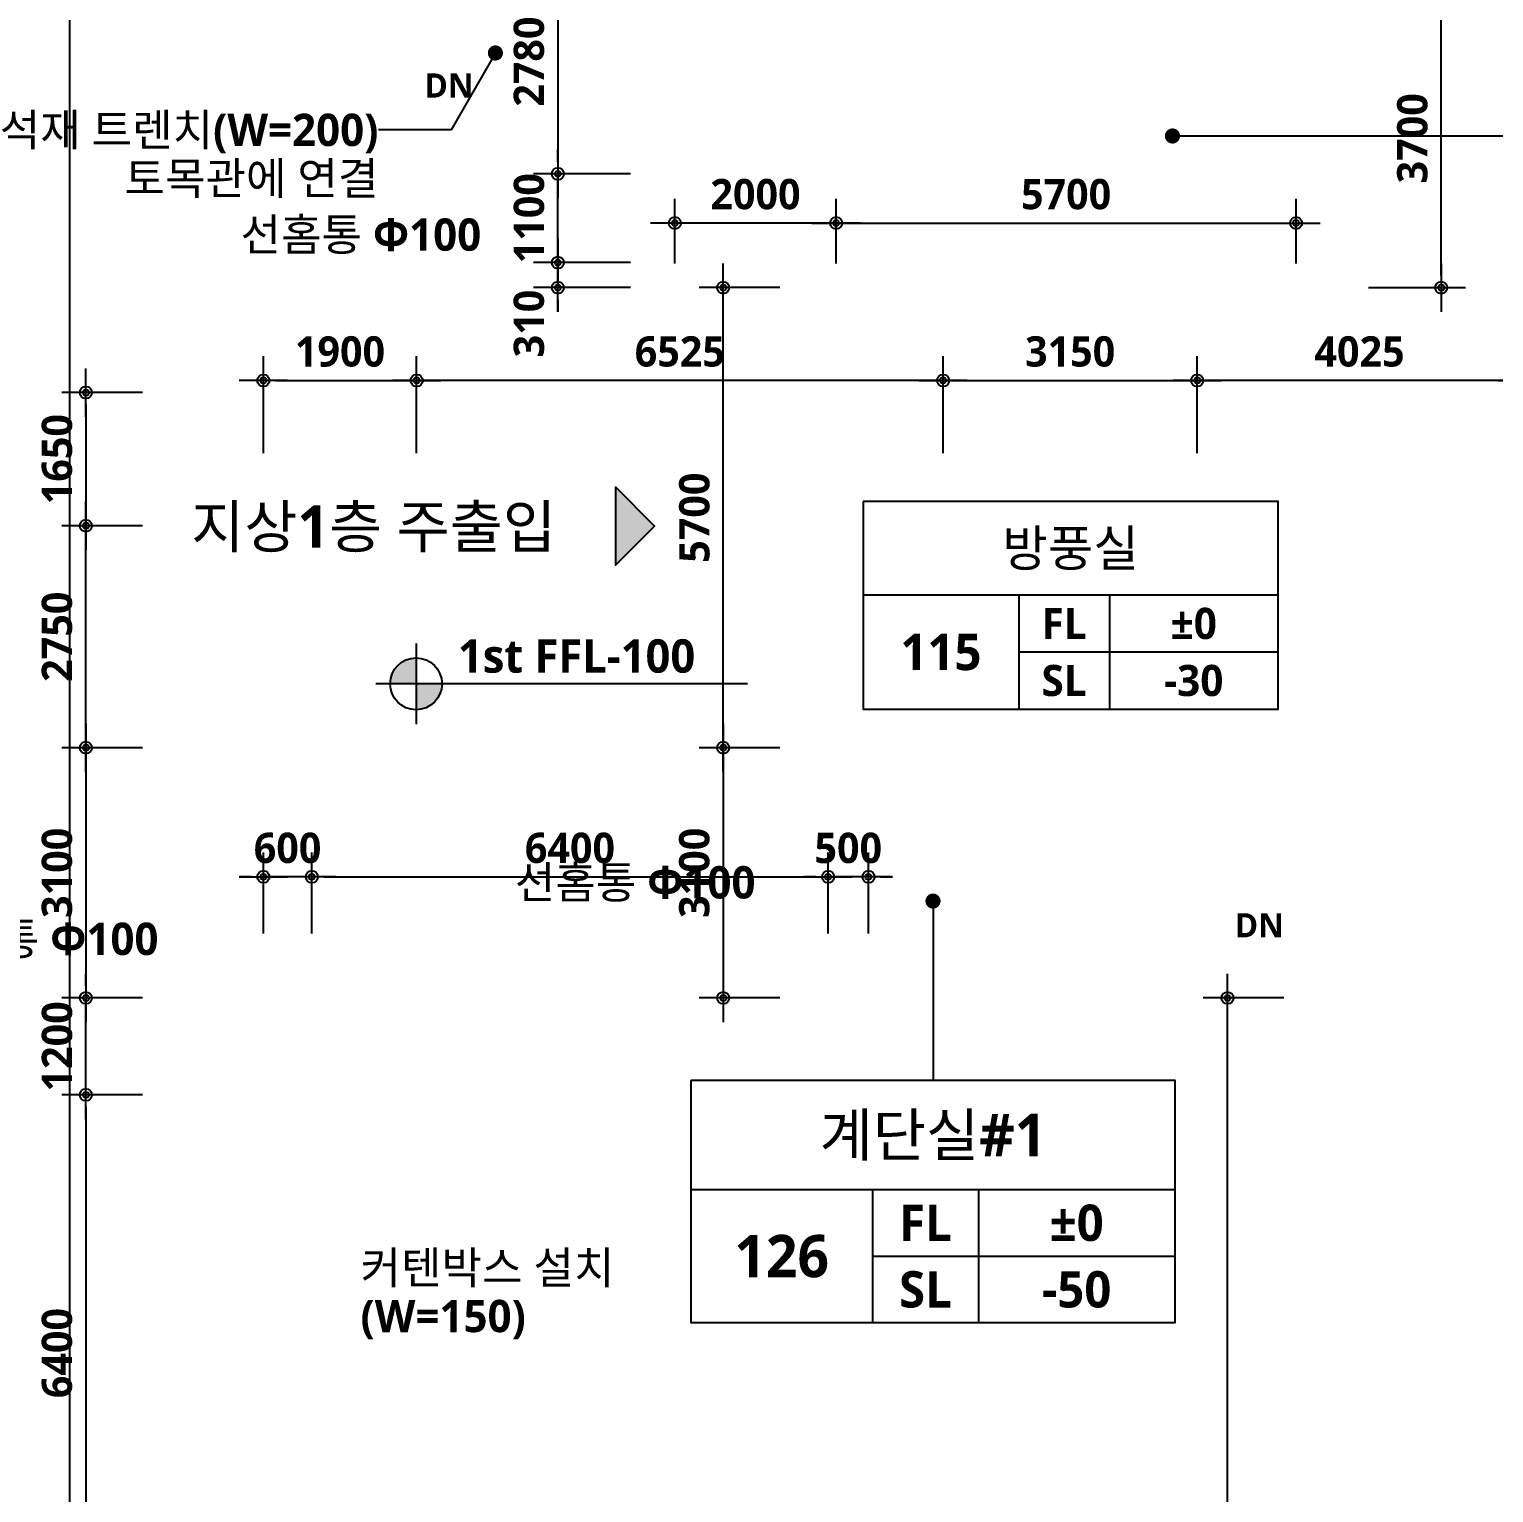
# Model space of a CAD drawing. Header units: millimetres. Extents: x -63924 to 190228206, y 0 to 456875599.
# Drawn here: x 11018 to 29170, y 310220 to 328350 of the extents above; entities that cross this region are included whole.
import ezdxf
from ezdxf.enums import TextEntityAlignment as Align

# ---------------------------------------------------------------- set-up
doc = ezdxf.new("R2010")
doc.units = ezdxf.units.MM
doc.header["$LTSCALE"] = 150
doc.header["$MEASUREMENT"] = 0
doc.header["$PDSIZE"] = -10
doc.layers.get('0').update_dxf_attribs({"linetype": 'CONTINUOUS'})
doc.layers.get('Defpoints').update_dxf_attribs({"color": 153, "linetype": 'CONTINUOUS'})
for name, color, linetype in [('A-ANNO-DIM', 4, 'CONTINUOUS'), ('A-ANNO-ENT', 1, 'CONTINUOUS'), ('A-ANNO-GRA1', 7, 'CONTINUOUS'), ('A-ANNO-LEAD', 4, 'CONTINUOUS'), ('A-ANNO-PONT', 7, 'CONTINUOUS'), ('A-ANNO-TEXT1', 7, 'CONTINUOUS'), ('A-ANNO-TEXT2', 3, 'CONTINUOUS')]:
    doc.layers.add(name, color=color, linetype=linetype)
doc.layers.add('G(그리드2)', color=235, linetype='CONTINUOUS', plot=False)
doc.styles.add('2020음성 1차', font='')
doc.styles.add('SH_나눔', font='')
doc.styles.add('SH_대대리576', font='')
doc.styles.add('SH_진천_나눔', font='')
doc.styles.get('2020음성 1차').set_extended_font_data('NanumGothic', bold=True)
doc.styles.get('SH_나눔').set_extended_font_data('NanumGothic', bold=True)
doc.styles.get('SH_대대리576').set_extended_font_data('NanumGothic', bold=True)
doc.styles.get('SH_진천_나눔').set_extended_font_data('NanumGothic', bold=True)
doc.dimstyles.new('SHP300내부', dxfattribs={"dimscale": 150, "dimtxt": 2.5, "dimasz": 1, "dimexe": 2, "dimexo": 2, "dimgap": 1, "dimtad": 1, "dimdec": 0, "dimzin": 0, "dimdsep": 46, "dimtxsty": 'SH_대대리576', "dimblk": 'DIMDOT', "dimcen": 0.09, "dimclrd": 256, "dimclre": 256, "dimclrt": 3, "dimadec": 0, "dimazin": 1, "dimtfac": 1, "dimtdec": 0, "dimtix": 1, "dimtmove": 2, "dimatfit": 0, "dimldrblk": 'DIMDOT', "dimfxl": 1, "dimtolj": 1, "dimtzin": 0, "dimlwd": -1, "dimlwe": -1, "dimarcsym": 0})

# ---------------------------------------------------------------- blocks, each defined once
blk = doc.blocks.new('DIMDOT')
at = {"color": 0}
blk.add_line((-2, 0), (2, 0), dxfattribs=at)
for radius in [0.5, 0.25]:
    blk.add_circle((0, 0), radius, dxfattribs=at)
blk = doc.blocks.new('*D986')
at = {"layer": 'A-ANNO-DIM', "transparency": 16777216}
for p, q in [((13920, 323100), (13920, 324300)), ((15820, 323100), (15820, 324300)), ((14070, 324000), (15670, 324000))]:
    blk.add_line(p, q, dxfattribs=at)
at = {"layer": 'Defpoints', "color": 0, "transparency": 16777216}
for p in [(15820, 324000), (13920, 322800), (15820, 322800)]:
    blk.add_point(p, dxfattribs=at)
at = {"layer": 'A-ANNO-DIM', "linetype": 'ByBlock', "transparency": 16777216, "xscale": 150, "yscale": 150, "zscale": 150, "rotation": 180}
blk.add_blockref('DIMDOT', (13920, 324000), dxfattribs=at)
at = {"layer": 'A-ANNO-DIM', "linetype": 'ByBlock', "transparency": 16777216, "xscale": 150, "yscale": 150, "zscale": 150}
blk.add_blockref('DIMDOT', (15820, 324000), dxfattribs=at)
at = {"layer": 'A-ANNO-DIM', "color": 3, "transparency": 16777216, "insert": (14870, 324357), "char_height": 375, "attachment_point": 5, "style": 'SH_대대리576'}
blk.add_mtext('\\A1;1900', dxfattribs=at)
blk = doc.blocks.new('*D987')
at = {"layer": 'A-ANNO-DIM', "transparency": 16777216}
for p, q in [((15820, 323100), (15820, 324300)), ((22345, 323100), (22345, 324300)), ((22195, 324000), (15970, 324000))]:
    blk.add_line(p, q, dxfattribs=at)
at = {"layer": 'Defpoints', "color": 0, "transparency": 16777216}
for p in [(15820, 324000), (15820, 322800), (22345, 322800)]:
    blk.add_point(p, dxfattribs=at)
at = {"layer": 'A-ANNO-DIM', "linetype": 'ByBlock', "transparency": 16777216, "xscale": 150, "yscale": 150, "zscale": 150, "rotation": 180}
blk.add_blockref('DIMDOT', (15820, 324000), dxfattribs=at)
at = {"layer": 'A-ANNO-DIM', "linetype": 'ByBlock', "transparency": 16777216, "xscale": 150, "yscale": 150, "zscale": 150}
blk.add_blockref('DIMDOT', (22345, 324000), dxfattribs=at)
at = {"layer": 'A-ANNO-DIM', "color": 3, "transparency": 16777216, "insert": (19082, 324357), "char_height": 375, "attachment_point": 5, "style": 'SH_대대리576'}
blk.add_mtext('\\A1;6525', dxfattribs=at)
blk = doc.blocks.new('*D988')
at = {"layer": 'A-ANNO-DIM', "transparency": 16777216}
for p, q in [((22345, 323100), (22345, 324300)), ((25495, 323100), (25495, 324300)), ((22495, 324000), (25345, 324000))]:
    blk.add_line(p, q, dxfattribs=at)
at = {"layer": 'Defpoints', "color": 0, "transparency": 16777216}
for p in [(25495, 324000), (22345, 322800), (25495, 322800)]:
    blk.add_point(p, dxfattribs=at)
at = {"layer": 'A-ANNO-DIM', "linetype": 'ByBlock', "transparency": 16777216, "xscale": 150, "yscale": 150, "zscale": 150, "rotation": 180}
blk.add_blockref('DIMDOT', (22345, 324000), dxfattribs=at)
at = {"layer": 'A-ANNO-DIM', "linetype": 'ByBlock', "transparency": 16777216, "xscale": 150, "yscale": 150, "zscale": 150}
blk.add_blockref('DIMDOT', (25495, 324000), dxfattribs=at)
at = {"layer": 'A-ANNO-DIM', "color": 3, "transparency": 16777216, "insert": (23920, 324357), "char_height": 375, "attachment_point": 5, "style": 'SH_대대리576'}
blk.add_mtext('\\A1;3150', dxfattribs=at)
blk = doc.blocks.new('*D989')
at = {"layer": 'A-ANNO-DIM', "transparency": 16777216}
for p, q in [((25495, 323100), (25495, 324300)), ((29520, 323100), (29520, 324300)), ((29370, 324000), (25645, 324000))]:
    blk.add_line(p, q, dxfattribs=at)
at = {"layer": 'Defpoints', "color": 0, "transparency": 16777216}
for p in [(25495, 324000), (25495, 322800), (29520, 322800)]:
    blk.add_point(p, dxfattribs=at)
at = {"layer": 'A-ANNO-DIM', "linetype": 'ByBlock', "transparency": 16777216, "xscale": 150, "yscale": 150, "zscale": 150, "rotation": 180}
blk.add_blockref('DIMDOT', (25495, 324000), dxfattribs=at)
at = {"layer": 'A-ANNO-DIM', "linetype": 'ByBlock', "transparency": 16777216, "xscale": 150, "yscale": 150, "zscale": 150}
blk.add_blockref('DIMDOT', (29520, 324000), dxfattribs=at)
at = {"layer": 'A-ANNO-DIM', "color": 3, "transparency": 16777216, "insert": (27507, 324357), "char_height": 375, "attachment_point": 5, "style": 'SH_대대리576'}
blk.add_mtext('\\A1;4025', dxfattribs=at)
blk = doc.blocks.new('*D990')
at = {"layer": 'A-ANNO-DIM', "transparency": 16777216}
for p, q in [((27620, 328850), (28820, 328850)), ((28520, 325300), (28520, 328700)), ((27620, 325150), (28820, 325150))]:
    blk.add_line(p, q, dxfattribs=at)
at = {"layer": 'Defpoints', "color": 0, "transparency": 16777216}
for p in [(27320, 328850), (28520, 328850), (27320, 325150)]:
    blk.add_point(p, dxfattribs=at)
at = {"layer": 'A-ANNO-DIM', "linetype": 'ByBlock', "transparency": 16777216, "xscale": 150, "yscale": 150, "zscale": 150}
for p, rotation in [((28520, 328850), 90.00000000000006), ((28520, 325150), 270.0000000000001)]:
    blk.add_blockref('DIMDOT', p, dxfattribs=dict(at, rotation=rotation))
at = {"layer": 'A-ANNO-DIM', "color": 3, "transparency": 16777216, "insert": (28163, 327000), "char_height": 375, "attachment_point": 5, "rotation": 90, "style": 'SH_대대리576'}
blk.add_mtext('\\A1;3700', dxfattribs=at)
blk = doc.blocks.new('*D993')
at = {"layer": 'A-ANNO-DIM', "transparency": 16777216}
for p, q in [((12420, 322200), (11420, 322200)), ((11720, 319600), (11720, 322050)), ((12420, 319450), (11420, 319450))]:
    blk.add_line(p, q, dxfattribs=at)
at = {"layer": 'Defpoints', "color": 0, "transparency": 16777216}
for p in [(11720, 322200), (12720, 322200), (12720, 319450)]:
    blk.add_point(p, dxfattribs=at)
at = {"layer": 'A-ANNO-DIM', "linetype": 'ByBlock', "transparency": 16777216, "xscale": 150, "yscale": 150, "zscale": 150}
for p, rotation in [((11720, 322200), 89.99999999999993), ((11720, 319450), 269.9999999999999)]:
    blk.add_blockref('DIMDOT', p, dxfattribs=dict(at, rotation=rotation))
at = {"layer": 'A-ANNO-DIM', "color": 3, "transparency": 16777216, "insert": (11363, 320825), "char_height": 375, "attachment_point": 5, "rotation": 90, "style": 'SH_대대리576'}
blk.add_mtext('\\A1;2750', dxfattribs=at)
blk = doc.blocks.new('*D994')
at = {"layer": 'A-ANNO-DIM', "transparency": 16777216}
for p, q in [((12420, 323850), (11420, 323850)), ((11720, 323700), (11720, 322350)), ((12420, 322200), (11420, 322200))]:
    blk.add_line(p, q, dxfattribs=at)
at = {"layer": 'Defpoints', "color": 0, "transparency": 16777216}
for p in [(12720, 323850), (11720, 322200), (12720, 322200)]:
    blk.add_point(p, dxfattribs=at)
at = {"layer": 'A-ANNO-DIM', "linetype": 'ByBlock', "transparency": 16777216, "xscale": 150, "yscale": 150, "zscale": 150}
for p, rotation in [((11720, 323850), 90.00000000000006), ((11720, 322200), 270.0000000000001)]:
    blk.add_blockref('DIMDOT', p, dxfattribs=dict(at, rotation=rotation))
at = {"layer": 'A-ANNO-DIM', "color": 3, "transparency": 16777216, "insert": (11363, 323025), "char_height": 375, "attachment_point": 5, "rotation": 90, "style": 'SH_대대리576'}
blk.add_mtext('\\A1;1650', dxfattribs=at)
blk = doc.blocks.new('*D995')
at = {"layer": 'A-ANNO-DIM', "transparency": 16777216}
for p, q in [((12420, 319450), (11420, 319450)), ((11720, 319300), (11720, 316500)), ((12420, 316350), (11420, 316350))]:
    blk.add_line(p, q, dxfattribs=at)
at = {"layer": 'Defpoints', "color": 0, "transparency": 16777216}
for p in [(12720, 319450), (11720, 316350), (12720, 316350)]:
    blk.add_point(p, dxfattribs=at)
at = {"layer": 'A-ANNO-DIM', "linetype": 'ByBlock', "transparency": 16777216, "xscale": 150, "yscale": 150, "zscale": 150}
for p, rotation in [((11720, 319450), 90.00000000000007), ((11720, 316350), 270.0000000000001)]:
    blk.add_blockref('DIMDOT', p, dxfattribs=dict(at, rotation=rotation))
at = {"layer": 'A-ANNO-DIM', "color": 3, "transparency": 16777216, "insert": (11363, 317900), "char_height": 375, "attachment_point": 5, "rotation": 90, "style": 'SH_대대리576'}
blk.add_mtext('\\A1;3100', dxfattribs=at)
blk = doc.blocks.new('*D998')
at = {"layer": 'A-ANNO-DIM', "transparency": 16777216}
for p, q in [((20320, 325150), (19320, 325150)), ((19620, 319600), (19620, 325000)), ((20320, 319450), (19320, 319450))]:
    blk.add_line(p, q, dxfattribs=at)
at = {"layer": 'Defpoints', "color": 0, "transparency": 16777216}
for p in [(19620, 325150), (20620, 325150), (20620, 319450)]:
    blk.add_point(p, dxfattribs=at)
at = {"layer": 'A-ANNO-DIM', "linetype": 'ByBlock', "transparency": 16777216, "xscale": 150, "yscale": 150, "zscale": 150}
for p, rotation in [((19620, 325150), 89.99999999999993), ((19620, 319450), 269.9999999999999)]:
    blk.add_blockref('DIMDOT', p, dxfattribs=dict(at, rotation=rotation))
at = {"layer": 'A-ANNO-DIM', "color": 3, "transparency": 16777216, "insert": (19264, 322300), "char_height": 375, "attachment_point": 5, "rotation": 90, "style": 'SH_대대리576'}
blk.add_mtext('\\A1;5700', dxfattribs=at)
blk = doc.blocks.new('*D999')
at = {"layer": 'A-ANNO-DIM', "transparency": 16777216}
for p, q in [((20320, 319450), (19320, 319450)), ((19620, 319300), (19620, 316500)), ((20320, 316350), (19320, 316350))]:
    blk.add_line(p, q, dxfattribs=at)
at = {"layer": 'Defpoints', "color": 0, "transparency": 16777216}
for p in [(20620, 319450), (19620, 316350), (20620, 316350)]:
    blk.add_point(p, dxfattribs=at)
at = {"layer": 'A-ANNO-DIM', "linetype": 'ByBlock', "transparency": 16777216, "xscale": 150, "yscale": 150, "zscale": 150}
for p, rotation in [((19620, 319450), 90.00000000000007), ((19620, 316350), 270.0000000000001)]:
    blk.add_blockref('DIMDOT', p, dxfattribs=dict(at, rotation=rotation))
at = {"layer": 'A-ANNO-DIM', "color": 3, "transparency": 16777216, "insert": (19263, 317900), "char_height": 375, "attachment_point": 5, "rotation": 90, "style": 'SH_대대리576'}
blk.add_mtext('\\A1;3100', dxfattribs=at)
blk = doc.blocks.new('*D1000')
at = {"layer": 'A-ANNO-DIM', "transparency": 16777216}
for p, q in [((21020, 325450), (21020, 326250)), ((26720, 325450), (26720, 326250)), ((21170, 325950), (26570, 325950))]:
    blk.add_line(p, q, dxfattribs=at)
at = {"layer": 'Defpoints', "color": 0, "transparency": 16777216}
for p in [(26720, 325950), (21020, 325150), (26720, 325150)]:
    blk.add_point(p, dxfattribs=at)
at = {"layer": 'A-ANNO-DIM', "linetype": 'ByBlock', "transparency": 16777216, "xscale": 150, "yscale": 150, "zscale": 150, "rotation": 180}
blk.add_blockref('DIMDOT', (21020, 325950), dxfattribs=at)
at = {"layer": 'A-ANNO-DIM', "linetype": 'ByBlock', "transparency": 16777216, "xscale": 150, "yscale": 150, "zscale": 150}
blk.add_blockref('DIMDOT', (26720, 325950), dxfattribs=at)
at = {"layer": 'A-ANNO-DIM', "color": 3, "transparency": 16777216, "insert": (23870, 326306), "char_height": 375, "attachment_point": 5, "style": 'SH_대대리576'}
blk.add_mtext('\\A1;5700', dxfattribs=at)
blk = doc.blocks.new('*D1001')
at = {"layer": 'A-ANNO-DIM', "transparency": 16777216}
for p, q in [((19020, 325450), (19020, 326250)), ((21020, 325450), (21020, 326250)), ((20870, 325950), (19170, 325950))]:
    blk.add_line(p, q, dxfattribs=at)
at = {"layer": 'Defpoints', "color": 0, "transparency": 16777216}
for p in [(19020, 325950), (19020, 325150), (21020, 325150)]:
    blk.add_point(p, dxfattribs=at)
at = {"layer": 'A-ANNO-DIM', "linetype": 'ByBlock', "transparency": 16777216, "xscale": 150, "yscale": 150, "zscale": 150, "rotation": 180}
blk.add_blockref('DIMDOT', (19020, 325950), dxfattribs=at)
at = {"layer": 'A-ANNO-DIM', "linetype": 'ByBlock', "transparency": 16777216, "xscale": 150, "yscale": 150, "zscale": 150}
blk.add_blockref('DIMDOT', (21020, 325950), dxfattribs=at)
at = {"layer": 'A-ANNO-DIM', "color": 3, "transparency": 16777216, "insert": (20020, 326306), "char_height": 375, "attachment_point": 5, "style": 'SH_대대리576'}
blk.add_mtext('\\A1;2000', dxfattribs=at)
blk = doc.blocks.new('*D1003')
at = {"layer": 'A-ANNO-DIM', "transparency": 16777216}
for p, q in [((12420, 315150), (11420, 315150)), ((11720, 315000), (11720, 308900)), ((12420, 308750), (11420, 308750))]:
    blk.add_line(p, q, dxfattribs=at)
at = {"layer": 'Defpoints', "color": 0, "transparency": 16777216}
for p in [(12720, 315150), (11720, 308750), (12720, 308750)]:
    blk.add_point(p, dxfattribs=at)
at = {"layer": 'A-ANNO-DIM', "linetype": 'ByBlock', "transparency": 16777216, "xscale": 150, "yscale": 150, "zscale": 150}
for p, rotation in [((11720, 315150), 90.00000000000006), ((11720, 308750), 270.0000000000001)]:
    blk.add_blockref('DIMDOT', p, dxfattribs=dict(at, rotation=rotation))
at = {"layer": 'A-ANNO-DIM', "color": 3, "transparency": 16777216, "insert": (11363, 311950), "char_height": 375, "attachment_point": 5, "rotation": 90, "style": 'SH_대대리576'}
blk.add_mtext('\\A1;6400', dxfattribs=at)
blk = doc.blocks.new('*D1004')
at = {"layer": 'A-ANNO-DIM', "transparency": 16777216}
for p, q in [((11720, 316500), (11720, 316650)), ((12420, 316350), (11420, 316350)), ((11720, 315150), (11720, 316350)), ((12420, 315150), (11420, 315150)), ((11720, 315000), (11720, 314850))]:
    blk.add_line(p, q, dxfattribs=at)
at = {"layer": 'Defpoints', "color": 0, "transparency": 16777216}
for p in [(11720, 316350), (12720, 316350), (12720, 315150)]:
    blk.add_point(p, dxfattribs=at)
at = {"layer": 'A-ANNO-DIM', "linetype": 'ByBlock', "transparency": 16777216, "xscale": 150, "yscale": 150, "zscale": 150}
for p, rotation in [((11720, 316350), 269.9999999999999), ((11720, 315150), 89.99999999999991)]:
    blk.add_blockref('DIMDOT', p, dxfattribs=dict(at, rotation=rotation))
at = {"layer": 'A-ANNO-DIM', "color": 3, "transparency": 16777216, "insert": (11364, 315750), "char_height": 375, "attachment_point": 5, "rotation": 90, "style": 'SH_대대리576'}
blk.add_mtext('\\A1;1200', dxfattribs=at)
blk = doc.blocks.new('*D1013')
at = {"layer": 'A-ANNO-DIM', "transparency": 16777216}
for p, q in [((13920, 317150), (13920, 318150)), ((14520, 317150), (14520, 318150)), ((13770, 317850), (13620, 317850)), ((14520, 317850), (13920, 317850)), ((14670, 317850), (14820, 317850))]:
    blk.add_line(p, q, dxfattribs=at)
at = {"layer": 'Defpoints', "color": 0, "transparency": 16777216}
for p in [(13920, 317850), (13920, 316850), (14520, 316850)]:
    blk.add_point(p, dxfattribs=at)
at = {"layer": 'A-ANNO-DIM', "linetype": 'ByBlock', "transparency": 16777216, "xscale": 150, "yscale": 150, "zscale": 150}
blk.add_blockref('DIMDOT', (13920, 317850), dxfattribs=at)
at = {"layer": 'A-ANNO-DIM', "linetype": 'ByBlock', "transparency": 16777216, "xscale": 150, "yscale": 150, "zscale": 150, "rotation": 180}
blk.add_blockref('DIMDOT', (14520, 317850), dxfattribs=at)
at = {"layer": 'A-ANNO-DIM', "color": 3, "transparency": 16777216, "insert": (14220, 318207), "char_height": 375, "attachment_point": 5, "style": 'SH_대대리576'}
blk.add_mtext('\\A1;600', dxfattribs=at)
blk = doc.blocks.new('*D1014')
at = {"layer": 'A-ANNO-DIM', "transparency": 16777216}
for p, q in [((14520, 317150), (14520, 318150)), ((20920, 317150), (20920, 318150)), ((14670, 317850), (20770, 317850))]:
    blk.add_line(p, q, dxfattribs=at)
at = {"layer": 'Defpoints', "color": 0, "transparency": 16777216}
for p in [(20920, 317850), (14520, 316850), (20920, 316850)]:
    blk.add_point(p, dxfattribs=at)
at = {"layer": 'A-ANNO-DIM', "linetype": 'ByBlock', "transparency": 16777216, "xscale": 150, "yscale": 150, "zscale": 150, "rotation": 180}
blk.add_blockref('DIMDOT', (14520, 317850), dxfattribs=at)
at = {"layer": 'A-ANNO-DIM', "linetype": 'ByBlock', "transparency": 16777216, "xscale": 150, "yscale": 150, "zscale": 150}
blk.add_blockref('DIMDOT', (20920, 317850), dxfattribs=at)
at = {"layer": 'A-ANNO-DIM', "color": 3, "transparency": 16777216, "insert": (17720, 318207), "char_height": 375, "attachment_point": 5, "style": 'SH_대대리576'}
blk.add_mtext('\\A1;6400', dxfattribs=at)
blk = doc.blocks.new('*D1015')
at = {"layer": 'A-ANNO-DIM', "transparency": 16777216}
for p, q in [((20920, 317150), (20920, 318150)), ((21420, 317150), (21420, 318150)), ((20770, 317850), (20620, 317850)), ((21420, 317850), (20920, 317850)), ((21570, 317850), (21720, 317850))]:
    blk.add_line(p, q, dxfattribs=at)
at = {"layer": 'Defpoints', "color": 0, "transparency": 16777216}
for p in [(20920, 317850), (20920, 316850), (21420, 316850)]:
    blk.add_point(p, dxfattribs=at)
at = {"layer": 'A-ANNO-DIM', "linetype": 'ByBlock', "transparency": 16777216, "xscale": 150, "yscale": 150, "zscale": 150}
blk.add_blockref('DIMDOT', (20920, 317850), dxfattribs=at)
at = {"layer": 'A-ANNO-DIM', "linetype": 'ByBlock', "transparency": 16777216, "xscale": 150, "yscale": 150, "zscale": 150, "rotation": 180}
blk.add_blockref('DIMDOT', (21420, 317850), dxfattribs=at)
at = {"layer": 'A-ANNO-DIM', "color": 3, "transparency": 16777216, "insert": (21170, 318206), "char_height": 375, "attachment_point": 5, "style": 'SH_대대리576'}
blk.add_mtext('\\A1;500', dxfattribs=at)
blk = doc.blocks.new('*D1016')
at = {"layer": 'A-ANNO-DIM', "transparency": 16777216}
for p, q in [((26570, 316350), (25570, 316350)), ((25870, 299600), (25870, 316200)), ((26570, 299450), (25570, 299450))]:
    blk.add_line(p, q, dxfattribs=at)
at = {"layer": 'Defpoints', "color": 0, "transparency": 16777216}
for p in [(25870, 316350), (26870, 316350), (26870, 299450)]:
    blk.add_point(p, dxfattribs=at)
at = {"layer": 'A-ANNO-DIM', "linetype": 'ByBlock', "transparency": 16777216, "xscale": 150, "yscale": 150, "zscale": 150}
for p, rotation in [((25870, 316350), 89.99999999999993), ((25870, 299450), 269.9999999999999)]:
    blk.add_blockref('DIMDOT', p, dxfattribs=dict(at, rotation=rotation))
at = {"layer": 'A-ANNO-DIM', "color": 3, "transparency": 16777216, "insert": (25513, 307900), "char_height": 375, "attachment_point": 5, "rotation": 90, "style": 'SH_대대리576'}
blk.add_mtext('\\A1;16900', dxfattribs=at)
blk = doc.blocks.new('G$CF757CB8B')
at = {"layer": 'A-ANNO-PONT'}
for points in [[(1814, 2981, 0.414214), (648, 1814), (1814, 1814)], [(1814, 648, 0.414214), (2981, 1814), (1814, 1814)]]:
    blk.add_hatch(color=256, dxfattribs=at).paths.add_polyline_path(points)
for p, q in [((1814, 3629), (1814, 0)), ((16728, 1814), (0, 1814))]:
    blk.add_line(p, q, dxfattribs=at)
blk.add_circle((1814, 1814), 1166, dxfattribs=at)
at = {"style": 'SH_대대리576'}
blk.add_attdef('레벨', (3696, 2314), '', height=1500, dxfattribs=at)
blk = doc.blocks.new('G$C9D92D8A7')
at = {"layer": 'A-ANNO-GRA1'}
for p, q in [((0, 11), (40, 11)), ((15, 11), (15, 0)), ((23.75, 11), (23.75, 0)), ((15, 5.5), (40, 5.5))]:
    blk.add_line(p, q, dxfattribs=at)
blk.add_lwpolyline([(0, 20), (0, 0), (40, 0), (40, 20)], close=True, dxfattribs=at)
at = {"style": '2020음성 1차'}
for tag, height, p in [('실명', 3.5, (20, 15.5)), ('마감레벨', 3, (31.875, 8.25)), ('실번호', 3.5, (7.5, 5.5)), ('구조레벨', 3, (31.875, 2.75))]:
    blk.add_attdef(tag, text='', height=height, dxfattribs=at).set_placement(p, align=Align.MIDDLE_CENTER)
at = {"layer": 'A-ANNO-TEXT1', "style": 'SH_나눔'}
for s, p in [('FL', (19.375, 8.25)), ('SL', (19.375, 2.75))]:
    blk.add_text(s, height=3, dxfattribs=at).set_placement(p, align=Align.MIDDLE)
blk = doc.blocks.new('*D1786')
at = {"layer": 'A-ANNO-DIM', "transparency": 16777216}
for p, q in [((18470, 329340), (17270, 329340)), ((17570, 329190), (17570, 326710)), ((18470, 326560), (17270, 326560))]:
    blk.add_line(p, q, dxfattribs=at)
at = {"layer": 'Defpoints', "color": 0, "transparency": 16777216}
for p in [(18770, 329340), (17570, 326560), (18770, 326560)]:
    blk.add_point(p, dxfattribs=at)
at = {"layer": 'A-ANNO-DIM', "linetype": 'ByBlock', "transparency": 16777216, "xscale": 150, "yscale": 150, "zscale": 150}
for p, rotation in [((17570, 329340), 90.00000000000007), ((17570, 326560), 270.0000000000001)]:
    blk.add_blockref('DIMDOT', p, dxfattribs=dict(at, rotation=rotation))
at = {"layer": 'A-ANNO-DIM', "color": 3, "transparency": 16777216, "insert": (17213, 327950), "char_height": 375, "attachment_point": 5, "rotation": 90, "style": 'SH_대대리576'}
blk.add_mtext('\\A1;2780', dxfattribs=at)
blk = doc.blocks.new('*D1788')
at = {"layer": 'A-ANNO-DIM', "transparency": 16777216}
for p, q in [((17570, 326710), (17570, 326860)), ((18470, 326560), (17270, 326560)), ((17570, 325460), (17570, 326560)), ((18470, 325460), (17270, 325460)), ((17570, 325310), (17570, 325160))]:
    blk.add_line(p, q, dxfattribs=at)
at = {"layer": 'Defpoints', "color": 0, "transparency": 16777216}
for p in [(17570, 326560), (18770, 326560), (18770, 325460)]:
    blk.add_point(p, dxfattribs=at)
at = {"layer": 'A-ANNO-DIM', "linetype": 'ByBlock', "transparency": 16777216, "xscale": 150, "yscale": 150, "zscale": 150}
for p, rotation in [((17570, 326560), 270), ((17570, 325460), 90)]:
    blk.add_blockref('DIMDOT', p, dxfattribs=dict(at, rotation=rotation))
at = {"layer": 'A-ANNO-DIM', "color": 3, "transparency": 16777216, "insert": (17214, 326010), "char_height": 375, "attachment_point": 5, "rotation": 90, "style": 'SH_대대리576'}
blk.add_mtext('\\A1;1100', dxfattribs=at)
blk = doc.blocks.new('*D1789')
at = {"layer": 'A-ANNO-DIM', "transparency": 16777216}
for p, q in [((17570, 325610), (17570, 325760)), ((18470, 325460), (17270, 325460)), ((17570, 325460), (17570, 325150)), ((18470, 325150), (17270, 325150)), ((17570, 325000), (17570, 324850))]:
    blk.add_line(p, q, dxfattribs=at)
at = {"layer": 'Defpoints', "color": 0, "transparency": 16777216}
for p in [(18770, 325460), (17570, 325150), (18770, 325150)]:
    blk.add_point(p, dxfattribs=at)
at = {"layer": 'A-ANNO-DIM', "linetype": 'ByBlock', "transparency": 16777216, "xscale": 150, "yscale": 150, "zscale": 150}
for p, rotation in [((17570, 325460), 270), ((17570, 325150), 90)]:
    blk.add_blockref('DIMDOT', p, dxfattribs=dict(at, rotation=rotation))
at = {"layer": 'A-ANNO-DIM', "color": 3, "transparency": 16777216, "insert": (17213, 324705), "char_height": 375, "attachment_point": 5, "rotation": 90, "style": 'SH_대대리576'}
blk.add_mtext('\\A1;310', dxfattribs=at)

msp = doc.modelspace()

# ---------------------------------------------------------------- hatches: boundary and pattern name
at = {"layer": 'A-ANNO-ENT'}
msp.add_hatch(color=256, dxfattribs=at).paths.add_polyline_path([(18286, 321712.7), (18286, 322680.7), (18770, 322196.7)])

# ---------------------------------------------------------------- linework, layer by layer
at = {"const_width": 93.8}
for points in [[(25141.3, 327028.5, -1), (25235, 327028.5, -1)], [(22220, 317596.9, -1), (22220, 317503.1, -1)]]:
    msp.add_lwpolyline(points, format="xyb", close=True, dxfattribs=at)
for points in [[(25188.1, 327028.5), (36110.9, 327028.5)], [(22220, 317550), (22220, 315327.2)]]:
    msp.add_lwpolyline(points)
at = {"layer": 'A-ANNO-ENT'}
msp.add_lwpolyline([(18286, 322680.7), (18286, 321712.7), (18770, 322196.7)], close=True, dxfattribs=at)
at = {"layer": 'A-ANNO-LEAD'}
msp.add_lwpolyline([(16796.1, 328056.8), (16246.1, 327104.1), (15346.1, 327104.1)], dxfattribs=at)
at = {"layer": 'A-ANNO-LEAD', "const_width": 93.8}
msp.add_lwpolyline([(16819.5, 328097.4, 1), (16772.6, 328016.2, 1)], format="xyb", close=True, dxfattribs=at)
at = {"layer": 'A-ANNO-LEAD'}
for points in [[(18645, 325150, 0, 100, 0), (18495, 325409.8, 0, 0, 0), (18265.7, 325807, 0, 0, 0), (16620.2, 325807, 0, 0, 0)], [(20845, 317125, 0, 100, 0), (20695, 317384.8, 0, 0, 0), (20465.7, 317782, 0, 0, 0), (20020.2, 317782, 0, 0, 0)], [(13445, 316425, 0, 100, 0), (13295, 316684.8, 0, 0, 0), (13065.7, 317082, 0, 0, 0), (12620.2, 317082, 0, 0, 0)], [(14070, 311955, 0, 100, 0), (14220, 312214.8, 0, 0, 0), (14678.7, 313009.2, 0, 0, 0), (15124.1, 313009.2, 0, 0, 0)]]:
    msp.add_lwpolyline(points, format="xyseb", dxfattribs=at)
at = {"layer": 'G(그리드2)'}
msp.add_lwpolyline([(11520, 366550), (79520, 366550), (79520, 276950), (11520, 276950)], close=True, dxfattribs=at)

# ---------------------------------------------------------------- block references
ref = msp.add_blockref('G$CF757CB8B', (15312.9, 319741.8), dxfattribs=dict(xscale=0.2755731922390698, yscale=0.2755731922390698, zscale=0.2755731922390698))
ref.add_attrib('레벨', '1st FFL-100', (16331.4, 320379.6, -28384), dxfattribs={"height": 413.36, "style": 'SH_대대리576'})
at = {"layer": 'A-ANNO-TEXT1'}
ref = msp.add_blockref('G$C9D92D8A7', (21353.9, 319929.3), dxfattribs=dict(at, xscale=128.5714285714286, yscale=128.5714285714286, zscale=128.5714285714286))
ref.add_attrib('실명', '방풍실', dxfattribs={"layer": 'A-ANNO-TEXT2', "height": 450, "style": '2020음성 1차'}).set_placement((23925.4, 321922.1, 88285.7), align=Align.MIDDLE_CENTER)
ref.add_attrib('실번호', '115', dxfattribs={"layer": 'A-ANNO-TEXT2', "height": 450, "style": '2020음성 1차'}).set_placement((22318.2, 320636.4, 88285.7), align=Align.MIDDLE_CENTER)
ref.add_attrib('마감레벨', '%%p0', dxfattribs={"height": 385.71, "style": '2020음성 1차'}).set_placement((25452.1, 320990, 88285.7), align=Align.MIDDLE_CENTER)
ref.add_attrib('구조레벨', '-30', dxfattribs={"height": 385.71, "style": '2020음성 1차'}).set_placement((25452.1, 320282.9, 88285.7), align=Align.MIDDLE_CENTER)
ref = msp.add_blockref('G$C9D92D8A7', (19220, 312327.2), dxfattribs=dict(at, xscale=150, yscale=150, zscale=150))
ref.add_attrib('실명', '계단실#1', dxfattribs={"layer": 'A-ANNO-TEXT2', "height": 525, "style": '2020음성 1차'}).set_placement((22220, 314652.2, 206000), align=Align.MIDDLE_CENTER)
ref.add_attrib('실번호', '126', dxfattribs={"layer": 'A-ANNO-TEXT2', "height": 525, "style": '2020음성 1차'}).set_placement((20345, 313152.2, 206000), align=Align.MIDDLE_CENTER)
ref.add_attrib('마감레벨', '%%p0', dxfattribs={"height": 450, "style": '2020음성 1차'}).set_placement((24001.2, 313564.7, 206000), align=Align.MIDDLE_CENTER)
ref.add_attrib('구조레벨', '-50', dxfattribs={"height": 450, "style": '2020음성 1차'}).set_placement((24001.2, 312739.7, 206000), align=Align.MIDDLE_CENTER)

# ---------------------------------------------------------------- texts
at = {"layer": 'A-ANNO-TEXT1', "style": 'SH_진천_나눔'}
msp.add_text('DN', height=300, dxfattribs=at).set_placement((16221.2, 327653.4), align=Align.MIDDLE_CENTER)
at = {"layer": 'A-ANNO-TEXT1', "style": '2020음성 1차'}
for s, p in [('석재 트렌치(W=200)', (15346.1, 327104.1)), ('토목관에 연결', (15346.1, 326504.1)), ('선홈통 Φ100', (16620.2, 325807)), ('선홈통 Φ100', (20020.2, 317782)), ('선홈통 Φ100', (12620.2, 317082))]:
    msp.add_text(s, height=400, dxfattribs=at).set_placement(p, align=Align.MIDDLE_RIGHT)
at = {"layer": 'A-ANNO-TEXT1', "style": 'SH_진천_나눔'}
for s, height, p in [('지상1층 주출입', 525, (15286, 322196.7)), ('DN', 300, (26264.5, 317250))]:
    msp.add_text(s, height=height, dxfattribs=at).set_placement(p, align=Align.MIDDLE)
at = {"layer": 'A-ANNO-TEXT1', "style": '2020음성 1차'}
for s, p in [('커텐박스 설치', (15124.1, 313009.2)), ('(W=150)', (15124.1, 312409.2))]:
    msp.add_text(s, height=400, dxfattribs=at).set_placement(p, align=Align.MIDDLE_LEFT)

# ---------------------------------------------------------------- dimensions: what is measured, and where the dimension line sits
at = {"layer": 'A-ANNO-DIM'}
for base, p1, p2, angle, picture, middle in [((17570, 326560), (18770, 329340), (18770, 326560), 90, '*D1786', (17213.1, 327950)), ((28520, 328850), (27320, 325150), (27320, 328850), 270, '*D990', (28163.1, 327000)), ((17570, 326560), (18770, 325460), (18770, 326560), 270, '*D1788', (17214.4, 326010)), ((19020, 325950), (21020, 325150), (19020, 325150), 0, '*D1001', (20020, 326306.1)), ((26720, 325950), (21020, 325150), (26720, 325150), 180, '*D1000', (23870, 326306.1)), ((19620, 325150), (20620, 319450), (20620, 325150), 270, '*D998', (19263.9, 322300)), ((15820, 324000), (13920, 322800), (15820, 322800), 180, '*D986', (14870, 324356.9)), ((15820, 324000), (22345, 322800), (15820, 322800), 0, '*D987', (19082.5, 324356.9)), ((25495, 324000), (22345, 322800), (25495, 322800), 180, '*D988', (23920, 324356.9)), ((25495, 324000), (29520, 322800), (25495, 322800), 0, '*D989', (27507.5, 324356.7)), ((11720, 322200), (12720, 323850), (12720, 322200), 90, '*D994', (11363.1, 323025)), ((11720, 322200), (12720, 319450), (12720, 322200), 270, '*D993', (11363.3, 320825)), ((11720, 316350), (12720, 319450), (12720, 316350), 90, '*D995', (11363.1, 317900)), ((19620, 316350), (20620, 319450), (20620, 316350), 90, '*D999', (19263.1, 317900)), ((13920, 317850), (14520, 316850), (13920, 316850), 0, '*D1013', (14220, 318206.9)), ((20920, 317850), (14520, 316850), (20920, 316850), 180, '*D1014', (17720, 318206.9)), ((20920, 317850), (21420, 316850), (20920, 316850), 0, '*D1015', (21170, 318206.1)), ((11720, 316350), (12720, 315150), (12720, 316350), 270, '*D1004', (11363.9, 315750)), ((25870, 316350), (26870, 299450), (26870, 316350), 270, '*D1016', (25513.1, 307900)), ((11720, 308750), (12720, 315150), (12720, 308750), 90, '*D1003', (11363.1, 311950))]:
    dim = msp.add_linear_dim(base=base, p1=p1, p2=p2, angle=angle, dimstyle='SHP300내부', dxfattribs=at)
    dim.commit()
    dim.dimension.update_dxf_attribs({"geometry": picture, "text_midpoint": middle})
dim = msp.add_linear_dim(base=(17570, 325150), p1=(18770, 325460), p2=(18770, 325150), angle=90, dimstyle='SHP300내부', dxfattribs=at)
dim.commit()
dim.dimension.update_dxf_attribs({"geometry": '*D1789', "text_midpoint": (17213.1, 324705), "dimtype": 160})

doc.saveas('drawing.dxf')
